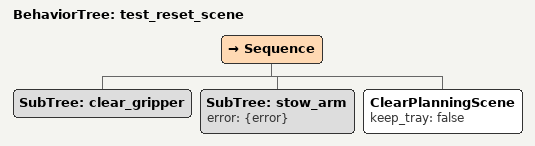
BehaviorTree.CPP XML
<?xml version="1.0" encoding="UTF-8"?>
<!--
  Trees for test/test_capabilities.py, that aren't capabilities themselves.
-->
<root BTCPP_format="4">
  <include path="manipulation.xml"/>

  <BehaviorTree ID="test_reset_scene">
    <Sequence>
      <SubTree ID="clear_gripper"/>
      <SubTree ID="stow_arm"
               error="{error}"/>
      <ClearPlanningScene keep_tray="false"/>
    </Sequence>
  </BehaviorTree>
</root>
